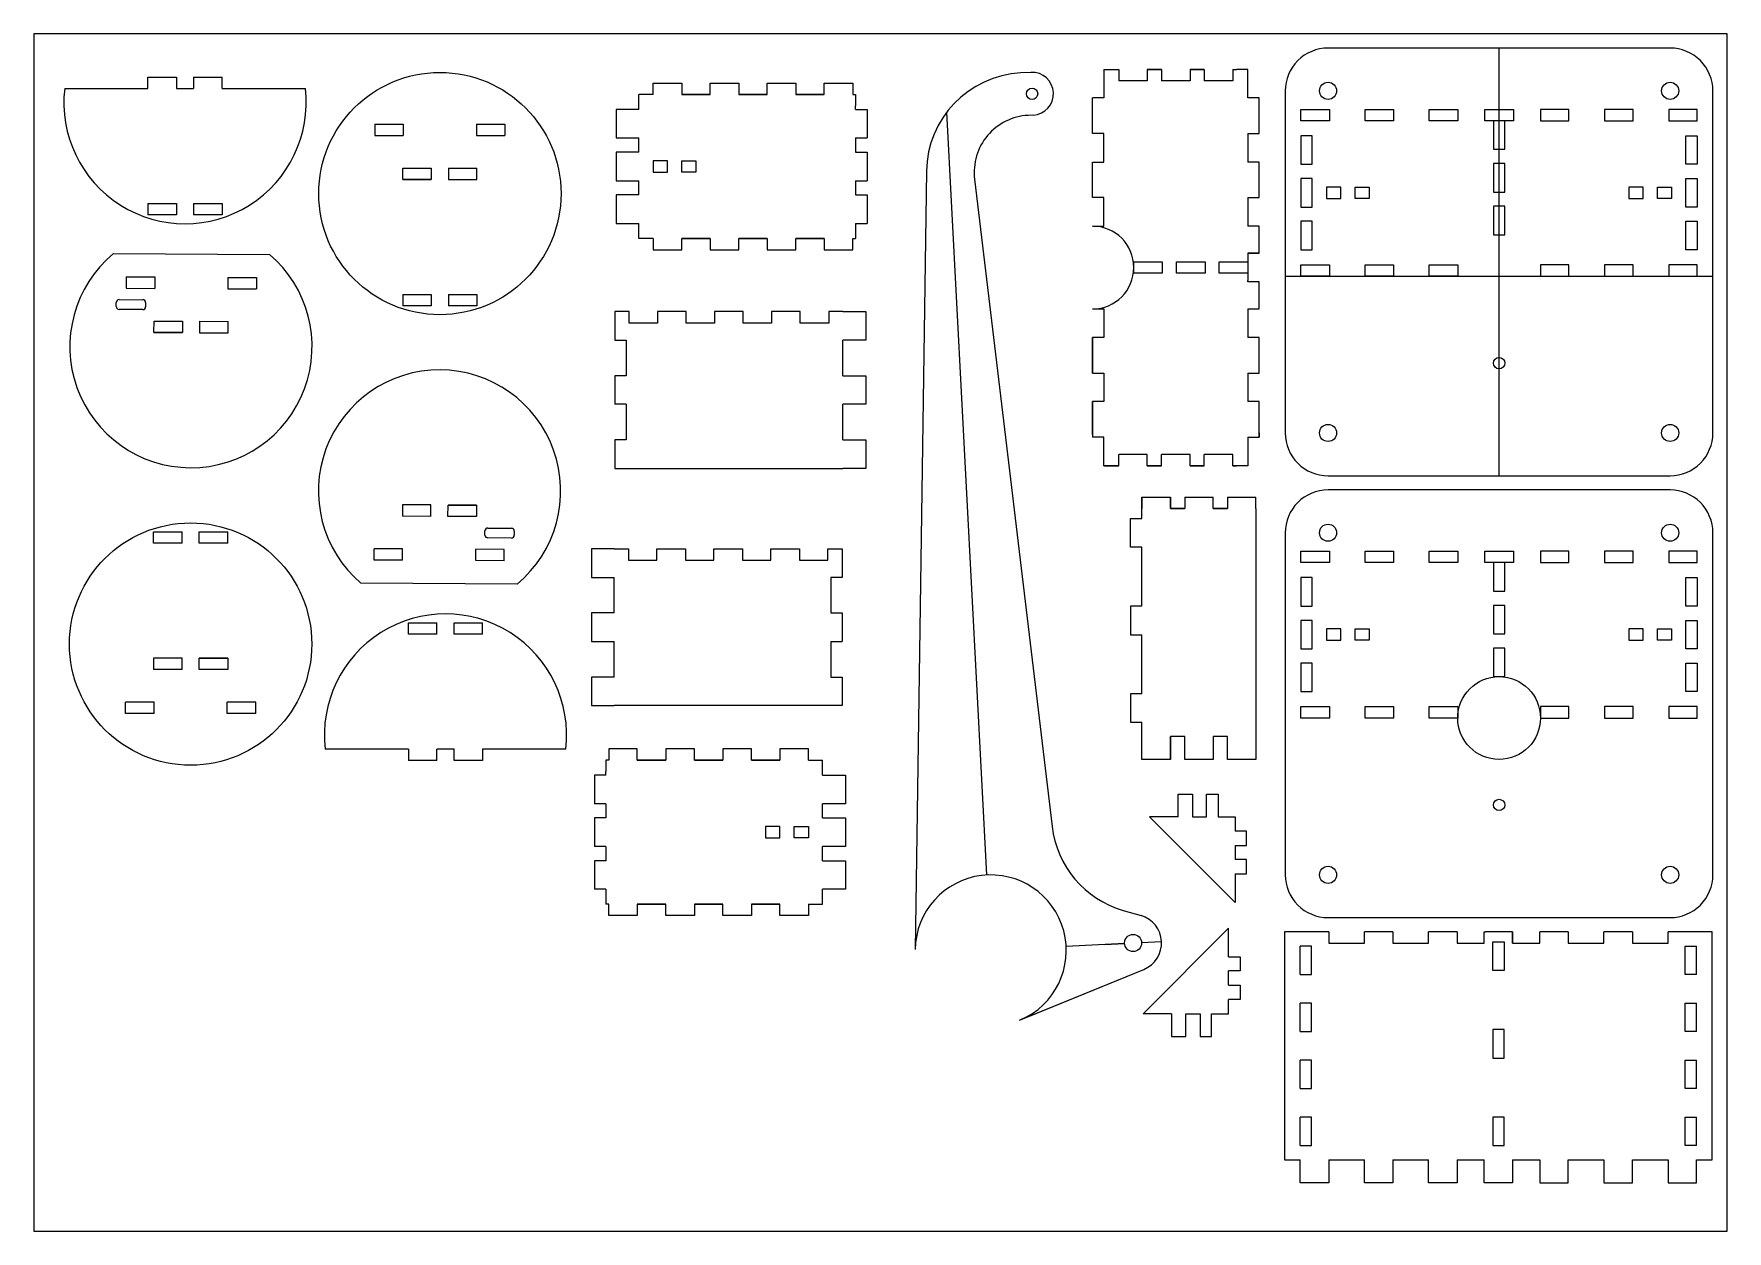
# Model space of a CAD drawing. Header units: millimetres. Extents: x -659 to 1237, y 1043 to 1532.
# Drawn here: x -16 to 578, y 1043 to 1463 of the extents above; entities that cross this region are included whole.
import ezdxf

# ---------------------------------------------------------------- set-up
doc = ezdxf.new("R2010")
doc.units = ezdxf.units.MM
doc.linetypes.add('CENTER2', pattern=[28.575, 19.05, -3.175, 3.175, -3.175])

msp = doc.modelspace()

# ---------------------------------------------------------------- linework, layer by layer
at = {"color": 1}
for p, q in [((498.084, 1307.879), (498.084, 1457.879)), ((318.378, 1167.816), (304.352, 1435.445)), ((423.084, 1377.879), (573.084, 1377.879)), ((366.7, 1143.812), (346.228, 1142.739))]:
    msp.add_line(p, q, dxfattribs=at)
for p, q in [((359.417, 1450.429), (359.417, 1440.429)), ((364.68, 1450.429), (364.68, 1446.429)), ((374.68, 1450.429), (374.68, 1446.429)), ((379.68, 1450.429), (374.68, 1450.429)), ((379.68, 1450.429), (379.68, 1446.429)), ((389.68, 1450.429), (389.68, 1446.429)), ((394.68, 1450.429), (389.68, 1450.429)), ((394.68, 1450.429), (394.68, 1446.429)), ((404.68, 1450.429), (404.68, 1446.429)), ((409.942, 1450.429), (405.942, 1450.429)), ((409.942, 1440.429), (409.942, 1450.429)), ((-5.109, 1443.682), (24.108, 1443.682)), ((24.108, 1447.682), (34.108, 1447.682)), ((24.108, 1443.682), (24.108, 1447.682)), ((34.108, 1447.682), (34.108, 1443.682)), ((34.108, 1443.682), (40.108, 1443.682)), ((40.108, 1447.682), (50.108, 1447.682)), ((40.108, 1447.682), (40.108, 1443.682)), ((50.108, 1443.682), (50.108, 1447.682)), ((50.108, 1443.682), (79.325, 1443.682)), ((201.351, 1441.628), (201.351, 1445.628)), ((201.351, 1445.628), (211.351, 1445.628)), ((211.351, 1445.628), (211.351, 1441.628)), ((221.351, 1441.628), (221.351, 1445.628)), ((221.351, 1445.628), (231.351, 1445.628)), ((231.351, 1445.628), (231.351, 1441.628)), ((241.351, 1441.628), (241.351, 1445.628)), ((241.351, 1445.628), (251.351, 1445.628)), ((251.351, 1445.628), (251.351, 1441.628)), ((261.351, 1441.628), (261.351, 1445.628)), ((261.351, 1445.628), (271.351, 1445.628)), ((271.351, 1445.628), (271.351, 1441.628)), ((333.857, 1449.357), (330.351, 1449.174)), ((201.351, 1441.628), (196.351, 1441.628)), ((196.351, 1436.365), (196.351, 1441.628)), ((271.351, 1441.628), (272.351, 1441.628)), ((272.351, 1441.628), (272.351, 1437.644)), ((272.351, 1436.365), (272.351, 1437.644)), ((355.417, 1439.456), (355.417, 1440.429)), ((359.417, 1440.429), (355.417, 1440.429)), ((413.942, 1440.429), (409.942, 1440.429)), ((413.942, 1437.929), (413.942, 1440.429)), ((413.942, 1427.929), (413.942, 1437.929)), ((272.351, 1436.365), (276.351, 1436.365)), ((334.643, 1434.378), (332.892, 1434.286)), ((103.679, 1431.205), (113.679, 1431.205)), ((103.679, 1431.205), (103.679, 1427.205)), ((103.679, 1427.205), (113.679, 1427.205)), ((113.679, 1431.205), (113.679, 1427.205)), ((139.344, 1431.205), (149.344, 1431.205)), ((139.344, 1431.205), (139.344, 1427.205)), ((139.344, 1427.205), (149.344, 1427.205)), ((149.344, 1431.205), (149.344, 1427.205)), ((272.351, 1426.365), (276.351, 1426.365)), ((272.351, 1426.365), (272.351, 1421.365)), ((359.417, 1427.929), (355.417, 1427.929)), ((359.417, 1417.929), (359.417, 1427.929)), ((409.942, 1427.929), (413.942, 1427.929)), ((272.351, 1421.365), (276.351, 1421.365)), ((113.511, 1415.755), (123.511, 1415.755)), ((113.511, 1411.755), (113.511, 1415.755)), ((123.511, 1415.755), (123.511, 1411.755)), ((129.511, 1415.755), (139.511, 1415.755)), ((129.511, 1415.755), (129.511, 1411.755)), ((139.511, 1411.755), (139.511, 1415.755)), ((297.187, 1414.724), (293.267, 1141.733)), ((355.417, 1417.929), (359.417, 1417.929)), ((413.942, 1417.929), (409.942, 1417.929)), ((413.942, 1415.429), (413.942, 1417.929)), ((413.942, 1405.429), (413.942, 1415.429)), ((113.511, 1411.755), (123.511, 1411.755)), ((123.511, 1411.755), (113.511, 1411.755)), ((129.511, 1411.755), (139.511, 1411.755)), ((129.511, 1411.755), (139.511, 1411.755)), ((272.351, 1411.365), (276.351, 1411.365)), ((272.351, 1411.365), (272.351, 1406.365)), ((314.08, 1411.938), (341.25, 1184.848)), ((24.108, 1403.409), (34.108, 1403.409)), ((24.108, 1403.409), (24.108, 1399.409)), ((34.108, 1403.409), (34.108, 1399.409)), ((40.108, 1403.409), (50.108, 1403.409)), ((40.108, 1403.409), (40.108, 1399.409)), ((50.108, 1403.409), (50.108, 1399.409)), ((272.351, 1406.365), (276.351, 1406.365)), ((359.417, 1405.429), (355.417, 1405.429)), ((359.417, 1395.429), (359.417, 1405.429)), ((409.942, 1405.429), (413.942, 1405.429)), ((34.108, 1399.409), (24.108, 1399.409)), ((50.108, 1399.409), (40.108, 1399.409)), ((272.351, 1396.365), (276.351, 1396.365)), ((272.351, 1396.365), (272.351, 1391.103)), ((409.942, 1395.904), (409.942, 1395.429)), ((201.351, 1391.103), (201.351, 1387.103)), ((211.351, 1387.103), (211.351, 1391.103)), ((221.351, 1391.103), (221.351, 1387.103)), ((231.351, 1387.103), (231.351, 1391.103)), ((241.351, 1391.103), (241.351, 1387.103)), ((251.351, 1387.103), (251.351, 1391.103)), ((261.351, 1391.103), (261.351, 1387.103)), ((271.351, 1387.103), (271.351, 1391.103)), ((271.351, 1391.103), (272.351, 1391.103)), ((355.417, 1395.429), (359.417, 1395.429)), ((413.942, 1395.429), (409.942, 1395.429)), ((413.942, 1385.904), (413.942, 1395.429)), ((11.981, 1385.817), (66.752, 1385.53)), ((201.351, 1387.103), (211.351, 1387.103)), ((221.351, 1387.103), (231.351, 1387.103)), ((241.351, 1387.103), (251.351, 1387.103)), ((261.351, 1387.103), (271.351, 1387.103)), ((409.942, 1385.904), (413.942, 1385.904)), ((413.942, 1385.904), (409.942, 1385.904)), ((16.491, 1377.643), (16.47, 1373.643)), ((16.47, 1373.643), (26.47, 1373.591)), ((16.491, 1377.643), (26.491, 1377.591)), ((26.491, 1377.591), (26.47, 1373.591)), ((52.156, 1377.456), (52.135, 1373.456)), ((52.135, 1373.456), (62.135, 1373.404)), ((52.156, 1377.456), (62.156, 1377.404)), ((62.156, 1377.404), (62.135, 1373.404)), ((409.942, 1375.904), (409.942, 1376.379)), ((413.942, 1375.904), (409.942, 1375.904)), ((413.942, 1366.379), (413.942, 1375.904)), ((12.969, 1367.211), (12.977, 1368.661)), ((22.264, 1366.163), (13.964, 1366.206)), ((13.982, 1369.656), (22.282, 1369.613)), ((23.277, 1368.607), (23.269, 1367.157)), ((113.511, 1371.482), (123.511, 1371.482)), ((113.511, 1371.482), (113.511, 1367.482)), ((123.511, 1367.482), (113.511, 1367.482)), ((123.511, 1371.482), (123.511, 1367.482)), ((129.511, 1371.482), (139.511, 1371.482)), ((129.511, 1371.482), (129.511, 1367.482)), ((139.511, 1367.482), (129.511, 1367.482)), ((139.511, 1371.482), (139.511, 1367.482)), ((355.417, 1366.379), (359.417, 1366.379)), ((359.417, 1366.379), (359.417, 1356.379)), ((409.942, 1366.379), (413.942, 1366.379)), ((26.222, 1358.142), (26.243, 1362.142)), ((26.243, 1362.142), (36.243, 1362.089)), ((36.243, 1362.089), (36.222, 1358.089)), ((42.242, 1362.058), (42.222, 1358.058)), ((42.242, 1362.058), (52.242, 1362.005)), ((52.221, 1358.006), (52.242, 1362.005)), ((187.904, 1365.442), (187.904, 1355.442)), ((192.904, 1361.442), (192.904, 1365.442)), ((202.904, 1361.442), (192.904, 1361.442)), ((202.904, 1365.442), (202.904, 1361.442)), ((212.904, 1361.442), (212.904, 1365.442)), ((222.904, 1361.442), (212.904, 1361.442)), ((222.904, 1365.442), (222.904, 1361.442)), ((232.904, 1361.442), (232.904, 1365.442)), ((242.904, 1361.442), (232.904, 1361.442)), ((242.904, 1365.442), (242.904, 1361.442)), ((252.904, 1361.442), (252.904, 1365.442)), ((262.904, 1361.442), (252.904, 1361.442)), ((262.904, 1365.442), (262.904, 1361.442)), ((26.222, 1358.142), (36.222, 1358.089)), ((36.222, 1358.089), (26.222, 1358.142)), ((42.222, 1358.058), (52.221, 1358.006)), ((42.222, 1358.058), (52.221, 1358.006)), ((187.904, 1355.442), (191.904, 1355.442)), ((191.904, 1355.442), (191.904, 1342.942)), ((359.417, 1356.379), (355.417, 1356.379)), ((413.942, 1356.379), (409.942, 1356.379)), ((413.942, 1353.879), (413.942, 1356.379)), ((413.942, 1343.879), (413.942, 1353.879)), ((191.904, 1342.942), (187.904, 1342.942)), ((355.417, 1343.879), (359.417, 1343.879)), ((359.417, 1343.879), (359.417, 1333.879)), ((409.942, 1343.879), (413.942, 1343.879)), ((191.904, 1332.942), (187.904, 1332.942)), ((191.904, 1332.942), (191.904, 1320.442)), ((359.417, 1333.879), (355.417, 1333.879)), ((413.942, 1333.879), (409.942, 1333.879)), ((413.942, 1331.379), (413.942, 1333.879)), ((413.942, 1321.379), (413.942, 1331.379)), ((191.904, 1320.442), (187.904, 1320.442)), ((355.417, 1322.351), (355.417, 1321.379)), ((359.417, 1321.379), (355.417, 1321.379)), ((359.417, 1311.379), (359.417, 1321.379)), ((359.417, 1311.379), (359.417, 1321.379)), ((409.942, 1321.379), (413.942, 1321.379)), ((409.942, 1321.379), (409.942, 1311.379)), ((413.942, 1322.906), (413.942, 1321.379)), ((364.68, 1311.379), (364.68, 1315.379)), ((374.68, 1311.379), (374.68, 1315.379)), ((379.68, 1311.379), (379.68, 1315.379)), ((389.68, 1311.379), (389.68, 1315.379)), ((394.68, 1311.379), (394.68, 1315.379)), ((404.68, 1311.379), (404.68, 1315.379)), ((379.68, 1311.379), (374.68, 1311.379)), ((394.68, 1311.379), (389.68, 1311.379)), ((409.942, 1311.379), (405.942, 1311.379)), ((113.371, 1297.675), (113.35, 1293.675)), ((123.371, 1297.623), (113.371, 1297.675)), ((123.371, 1297.623), (113.371, 1297.675)), ((123.35, 1293.623), (123.371, 1297.623)), ((129.35, 1293.591), (129.371, 1297.591)), ((139.371, 1297.539), (129.371, 1297.591)), ((129.371, 1297.591), (139.371, 1297.539)), ((139.371, 1297.539), (139.35, 1293.539)), ((372.805, 1296.367), (372.805, 1300.367)), ((372.805, 1300.367), (382.805, 1300.367)), ((382.805, 1300.367), (382.805, 1296.367)), ((387.805, 1300.367), (397.805, 1300.367)), ((402.805, 1300.367), (412.805, 1300.367)), ((123.35, 1293.623), (113.35, 1293.675)), ((139.35, 1293.539), (129.35, 1293.591)), ((143.329, 1289.518), (151.629, 1289.474)), ((26.081, 1288.199), (36.081, 1288.199)), ((26.081, 1284.199), (26.081, 1288.199)), ((36.081, 1284.199), (26.081, 1284.199)), ((36.081, 1284.199), (36.081, 1288.199)), ((42.081, 1288.199), (52.081, 1288.199)), ((42.081, 1284.199), (42.081, 1288.199)), ((52.081, 1284.199), (42.081, 1284.199)), ((52.081, 1284.199), (52.081, 1288.199)), ((142.316, 1287.073), (142.324, 1288.523)), ((151.611, 1286.024), (143.311, 1286.068)), ((152.624, 1288.469), (152.616, 1287.019)), ((103.437, 1278.277), (103.458, 1282.277)), ((113.436, 1278.224), (103.437, 1278.277)), ((113.457, 1282.224), (103.458, 1282.277)), ((113.436, 1278.224), (113.457, 1282.224)), ((139.102, 1278.09), (139.123, 1282.09)), ((149.102, 1278.038), (139.102, 1278.09)), ((149.123, 1282.037), (139.123, 1282.09)), ((149.102, 1278.038), (149.123, 1282.037)), ((192.659, 1282.228), (192.659, 1278.228)), ((192.659, 1278.228), (202.659, 1278.228)), ((202.659, 1278.228), (202.659, 1282.228)), ((212.659, 1282.228), (212.659, 1278.228)), ((212.659, 1278.228), (222.659, 1278.228)), ((222.659, 1278.228), (222.659, 1282.228)), ((232.659, 1282.228), (232.659, 1278.228)), ((232.659, 1278.228), (242.659, 1278.228)), ((242.659, 1278.228), (242.659, 1282.228)), ((252.659, 1282.228), (252.659, 1278.228)), ((252.659, 1278.228), (262.659, 1278.228)), ((262.659, 1278.228), (262.659, 1282.228)), ((267.659, 1282.228), (267.659, 1272.228)), ((267.659, 1272.228), (263.659, 1272.228)), ((263.659, 1272.228), (263.659, 1259.728)), ((153.612, 1269.864), (98.841, 1270.151)), ((263.659, 1259.728), (267.659, 1259.728)), ((115.485, 1256.272), (125.485, 1256.272)), ((115.485, 1252.272), (115.485, 1256.272)), ((125.485, 1252.272), (125.485, 1256.272)), ((131.485, 1256.272), (141.485, 1256.272)), ((131.485, 1252.272), (131.485, 1256.272)), ((141.485, 1252.272), (141.485, 1256.272)), ((125.485, 1252.272), (115.485, 1252.272)), ((141.485, 1252.272), (131.485, 1252.272)), ((263.659, 1249.728), (267.659, 1249.728)), ((263.659, 1249.728), (263.659, 1237.228)), ((36.081, 1243.926), (26.081, 1243.926)), ((36.081, 1243.926), (26.081, 1243.926)), ((26.081, 1243.926), (26.081, 1239.926)), ((36.081, 1239.926), (36.081, 1243.926)), ((52.081, 1243.926), (42.081, 1243.926)), ((42.081, 1239.926), (42.081, 1243.926)), ((42.081, 1243.926), (52.081, 1243.926)), ((52.081, 1243.926), (52.081, 1239.926)), ((36.081, 1239.926), (26.081, 1239.926)), ((52.081, 1239.926), (42.081, 1239.926)), ((263.659, 1237.228), (267.659, 1237.228)), ((26.248, 1228.476), (16.248, 1228.476)), ((16.248, 1224.476), (16.248, 1228.476)), ((26.248, 1224.476), (16.248, 1224.476)), ((26.248, 1224.476), (26.248, 1228.476)), ((61.914, 1228.476), (51.914, 1228.476)), ((51.914, 1224.476), (51.914, 1228.476)), ((61.914, 1224.476), (51.914, 1224.476)), ((61.914, 1224.476), (61.914, 1228.476)), ((115.485, 1211.998), (86.268, 1211.998)), ((115.485, 1211.998), (115.485, 1207.998)), ((131.485, 1211.998), (125.485, 1211.998)), ((125.485, 1207.998), (125.485, 1211.998)), ((131.485, 1207.998), (131.485, 1211.998)), ((170.701, 1211.998), (141.485, 1211.998)), ((141.485, 1211.998), (141.485, 1207.998)), ((195.779, 1212.087), (185.779, 1212.087)), ((185.779, 1212.087), (185.779, 1208.087)), ((195.779, 1208.087), (195.779, 1212.087)), ((215.779, 1212.087), (205.779, 1212.087)), ((205.779, 1212.087), (205.779, 1208.087)), ((215.779, 1208.087), (215.779, 1212.087)), ((235.779, 1212.087), (225.779, 1212.087)), ((225.779, 1212.087), (225.779, 1208.087)), ((235.779, 1208.087), (235.779, 1212.087)), ((255.779, 1212.087), (245.779, 1212.087)), ((245.779, 1212.087), (245.779, 1208.087)), ((255.779, 1208.087), (255.779, 1212.087)), ((382.805, 1208.367), (382.805, 1216.367)), ((125.485, 1207.998), (115.485, 1207.998)), ((141.485, 1207.998), (131.485, 1207.998)), ((185.779, 1208.087), (184.779, 1208.087)), ((184.779, 1208.087), (184.779, 1204.103)), ((255.779, 1208.087), (260.779, 1208.087)), ((260.779, 1202.824), (260.779, 1208.087)), ((184.779, 1202.824), (180.779, 1202.824)), ((184.779, 1202.824), (184.779, 1204.103)), ((385.49, 1188.207), (385.49, 1196.207)), ((385.49, 1196.207), (390.49, 1196.207)), ((390.49, 1196.207), (390.49, 1188.207)), ((395.49, 1188.207), (395.49, 1196.207)), ((395.49, 1196.207), (399.49, 1196.207)), ((399.49, 1196.207), (399.49, 1188.207)), ((184.779, 1192.824), (180.779, 1192.824)), ((184.779, 1192.824), (184.779, 1187.824)), ((385.49, 1188.207), (375.49, 1188.207)), ((405.49, 1158.207), (375.49, 1188.207)), ((390.49, 1188.207), (395.49, 1188.207)), ((399.49, 1188.207), (405.49, 1188.207)), ((405.49, 1188.207), (405.49, 1183.207)), ((184.779, 1187.824), (180.779, 1187.824)), ((409.49, 1183.207), (405.49, 1183.207)), ((409.49, 1178.207), (409.49, 1183.207)), ((184.779, 1177.824), (180.779, 1177.824)), ((184.779, 1177.824), (184.779, 1172.824)), ((405.49, 1178.207), (405.49, 1173.207)), ((405.49, 1178.207), (409.49, 1178.207)), ((184.779, 1172.824), (180.779, 1172.824)), ((409.49, 1173.207), (405.49, 1173.207)), ((409.49, 1168.207), (409.49, 1173.207)), ((405.49, 1168.207), (409.49, 1168.207)), ((405.49, 1168.207), (405.49, 1158.207)), ((184.779, 1162.824), (180.779, 1162.824)), ((184.779, 1162.824), (184.779, 1157.562)), ((185.779, 1157.562), (184.779, 1157.562)), ((185.779, 1153.562), (185.779, 1157.562)), ((195.779, 1153.562), (185.779, 1153.562)), ((195.779, 1157.562), (195.779, 1153.562)), ((205.779, 1153.562), (205.779, 1157.562)), ((215.779, 1153.562), (205.779, 1153.562)), ((215.779, 1157.562), (215.779, 1153.562)), ((225.779, 1153.562), (225.779, 1157.562)), ((235.779, 1153.562), (225.779, 1153.562)), ((235.779, 1157.562), (235.779, 1153.562)), ((245.779, 1153.562), (245.779, 1157.562)), ((255.779, 1153.562), (245.779, 1153.562)), ((255.779, 1157.562), (255.779, 1153.562)), ((366.198, 1155.407), (372.497, 1153.569)), ((403.208, 1149.152), (373.208, 1119.152)), ((403.208, 1139.152), (403.208, 1149.152)), ((438.322, 1147.879), (438.322, 1143.879)), ((450.822, 1143.879), (450.822, 1147.879)), ((460.822, 1147.879), (460.822, 1143.879)), ((473.322, 1143.879), (473.322, 1147.879)), ((483.322, 1147.879), (483.322, 1143.879)), ((492.847, 1143.879), (492.847, 1147.879)), ((492.847, 1147.879), (493.322, 1147.879)), ((502.847, 1147.879), (502.847, 1143.879)), ((502.847, 1143.879), (502.847, 1147.879)), ((512.372, 1143.879), (512.372, 1147.879)), ((512.847, 1147.879), (512.372, 1147.879)), ((522.372, 1147.879), (522.372, 1143.879)), ((534.872, 1143.879), (534.872, 1147.879)), ((544.872, 1147.879), (544.872, 1143.879)), ((557.372, 1143.879), (557.372, 1147.879)), ((359.71, 1143.446), (366.7, 1143.812)), ((428.322, 1132.879), (428.322, 1142.879)), ((432.322, 1142.879), (428.322, 1142.879)), ((432.322, 1132.879), (432.322, 1142.879)), ((438.322, 1143.879), (448.322, 1143.879)), ((448.322, 1143.879), (450.822, 1143.879)), ((460.822, 1143.879), (470.822, 1143.879)), ((470.822, 1143.879), (473.322, 1143.879)), ((483.322, 1143.879), (492.847, 1143.879)), ((502.847, 1143.879), (512.372, 1143.879)), ((522.372, 1143.879), (532.372, 1143.879)), ((532.372, 1143.879), (534.872, 1143.879)), ((544.872, 1143.879), (554.872, 1143.879)), ((554.872, 1143.879), (557.372, 1143.879)), ((563.372, 1132.879), (563.372, 1142.879)), ((563.372, 1142.879), (567.372, 1142.879)), ((567.372, 1132.879), (567.372, 1142.879)), ((329.819, 1116.836), (373.485, 1134.715)), ((333.365, 1118.288), (373.485, 1134.715)), ((403.208, 1139.152), (407.208, 1139.152)), ((407.208, 1139.152), (407.208, 1134.152)), ((403.208, 1129.152), (403.208, 1134.152)), ((407.208, 1134.152), (403.208, 1134.152)), ((403.208, 1129.152), (407.208, 1129.152)), ((407.208, 1129.152), (407.208, 1124.152)), ((428.322, 1132.879), (432.322, 1132.879)), ((567.372, 1132.879), (563.372, 1132.879)), ((403.208, 1119.152), (403.208, 1124.152)), ((407.208, 1124.152), (403.208, 1124.152)), ((428.322, 1112.879), (428.322, 1122.879)), ((432.322, 1122.879), (428.322, 1122.879)), ((432.322, 1112.879), (432.322, 1122.879)), ((563.372, 1112.879), (563.372, 1122.879)), ((563.372, 1122.879), (567.372, 1122.879)), ((567.372, 1112.879), (567.372, 1122.879)), ((383.208, 1119.152), (373.208, 1119.152)), ((383.208, 1119.152), (383.208, 1111.152)), ((388.208, 1119.152), (393.208, 1119.152)), ((388.208, 1111.152), (388.208, 1119.152)), ((393.208, 1119.152), (393.208, 1111.152)), ((397.208, 1119.152), (403.208, 1119.152)), ((397.208, 1111.152), (397.208, 1119.152)), ((383.208, 1111.152), (388.208, 1111.152)), ((393.208, 1111.152), (397.208, 1111.152)), ((428.322, 1112.879), (432.322, 1112.879)), ((567.372, 1112.879), (563.372, 1112.879)), ((428.322, 1092.879), (428.322, 1102.879)), ((432.322, 1102.879), (428.322, 1102.879)), ((432.322, 1092.879), (432.322, 1102.879)), ((563.372, 1092.879), (563.372, 1102.879)), ((563.372, 1102.879), (567.372, 1102.879)), ((567.372, 1092.879), (567.372, 1102.879)), ((428.322, 1092.879), (432.322, 1092.879)), ((567.372, 1092.879), (563.372, 1092.879)), ((428.322, 1072.879), (428.322, 1082.879)), ((432.322, 1082.879), (428.322, 1082.879)), ((432.322, 1072.879), (432.322, 1082.879)), ((563.372, 1072.879), (563.372, 1082.879)), ((563.372, 1082.879), (567.372, 1082.879)), ((567.372, 1072.879), (567.372, 1082.879)), ((428.322, 1072.879), (432.322, 1072.879)), ((567.372, 1072.879), (563.372, 1072.879)), ((567.372, 1059.879), (567.372, 1067.879))]:
    msp.add_line(p, q)
at = {"color": 1, "linetype": 'CENTER2'}
msp.add_line((372.692, 1144.126), (379.682, 1144.492), dxfattribs=at)
for points in [[(578.084, 1462.879), (-15.916, 1462.879), (-15.916, 1042.879), (578.084, 1042.879)], [(438.559, 1432.404), (428.559, 1432.404), (428.559, 1436.404), (438.559, 1436.404)], [(461.059, 1432.404), (451.059, 1432.404), (451.059, 1436.404), (461.059, 1436.404)], [(483.559, 1432.404), (473.559, 1432.404), (473.559, 1436.404), (483.559, 1436.404)], [(503.084, 1432.404), (493.084, 1432.404), (493.084, 1436.404), (503.084, 1436.404)], [(496.084, 1422.404), (500.084, 1422.404), (500.084, 1432.404), (496.084, 1432.404)], [(512.609, 1432.404), (522.609, 1432.404), (522.609, 1436.404), (512.609, 1436.404)], [(535.109, 1432.404), (545.109, 1432.404), (545.109, 1436.404), (535.109, 1436.404)], [(557.609, 1432.404), (567.609, 1432.404), (567.609, 1436.404), (557.609, 1436.404)], [(428.559, 1417.141), (432.559, 1417.141), (432.559, 1427.141), (428.559, 1427.141)], [(567.609, 1417.141), (563.609, 1417.141), (563.609, 1427.141), (567.609, 1427.141)], [(206.351, 1418.365), (201.351, 1418.365), (201.351, 1414.365), (206.351, 1414.365)], [(216.351, 1414.365), (211.351, 1414.365), (211.351, 1418.365), (216.351, 1418.365)], [(496.084, 1407.404), (500.084, 1407.404), (500.084, 1417.404), (496.084, 1417.404)], [(428.559, 1402.141), (432.559, 1402.141), (432.559, 1412.141), (428.559, 1412.141)], [(437.559, 1405.141), (442.559, 1405.141), (442.559, 1409.141), (437.559, 1409.141)], [(447.559, 1409.141), (452.559, 1409.141), (452.559, 1405.141), (447.559, 1405.141)], [(548.609, 1409.141), (543.609, 1409.141), (543.609, 1405.141), (548.609, 1405.141)], [(558.609, 1405.141), (553.609, 1405.141), (553.609, 1409.141), (558.609, 1409.141)], [(567.609, 1402.141), (563.609, 1402.141), (563.609, 1412.141), (567.609, 1412.141)], [(496.084, 1392.404), (500.084, 1392.404), (500.084, 1402.404), (496.084, 1402.404)], [(428.559, 1387.141), (432.559, 1387.141), (432.559, 1397.141), (428.559, 1397.141)], [(567.609, 1387.141), (563.609, 1387.141), (563.609, 1397.141), (567.609, 1397.141)], [(369.942, 1378.904), (369.942, 1382.904), (379.942, 1382.904), (379.942, 1378.904)], [(384.942, 1378.904), (384.942, 1382.904), (394.942, 1382.904), (394.942, 1378.904)], [(399.942, 1378.904), (399.942, 1382.904), (409.942, 1382.904), (409.942, 1378.904)], [(438.559, 1377.879), (428.559, 1377.879), (428.559, 1381.879), (438.559, 1381.879)], [(461.059, 1377.879), (451.059, 1377.879), (451.059, 1381.879), (461.059, 1381.879)], [(483.559, 1377.879), (473.559, 1377.879), (473.559, 1381.879), (483.559, 1381.879)], [(512.609, 1377.879), (522.609, 1377.879), (522.609, 1381.879), (512.609, 1381.879)], [(535.109, 1377.879), (545.109, 1377.879), (545.109, 1381.879), (535.109, 1381.879)], [(557.609, 1377.879), (567.609, 1377.879), (567.609, 1381.879), (557.609, 1381.879)], [(438.559, 1277.404), (428.559, 1277.404), (428.559, 1281.404), (438.559, 1281.404)], [(461.059, 1277.404), (451.059, 1277.404), (451.059, 1281.404), (461.059, 1281.404)], [(483.559, 1277.404), (473.559, 1277.404), (473.559, 1281.404), (483.559, 1281.404)], [(503.084, 1277.404), (493.084, 1277.404), (493.084, 1281.404), (503.084, 1281.404)], [(496.084, 1267.404), (500.084, 1267.404), (500.084, 1277.404), (496.084, 1277.404)], [(512.609, 1277.404), (522.609, 1277.404), (522.609, 1281.404), (512.609, 1281.404)], [(535.109, 1277.404), (545.109, 1277.404), (545.109, 1281.404), (535.109, 1281.404)], [(557.609, 1277.404), (567.609, 1277.404), (567.609, 1281.404), (557.609, 1281.404)], [(428.559, 1262.141), (432.559, 1262.141), (432.559, 1272.141), (428.559, 1272.141)], [(567.609, 1262.141), (563.609, 1262.141), (563.609, 1272.141), (567.609, 1272.141)], [(496.084, 1252.404), (500.084, 1252.404), (500.084, 1262.404), (496.084, 1262.404)], [(428.559, 1247.141), (432.559, 1247.141), (432.559, 1257.141), (428.559, 1257.141)], [(437.559, 1250.141), (442.559, 1250.141), (442.559, 1254.141), (437.559, 1254.141)], [(447.559, 1254.141), (452.559, 1254.141), (452.559, 1250.141), (447.559, 1250.141)], [(548.609, 1254.141), (543.609, 1254.141), (543.609, 1250.141), (548.609, 1250.141)], [(558.609, 1250.141), (553.609, 1250.141), (553.609, 1254.141), (558.609, 1254.141)], [(567.609, 1247.141), (563.609, 1247.141), (563.609, 1257.141), (567.609, 1257.141)], [(496.084, 1237.404), (500.084, 1237.404), (500.084, 1247.404), (496.084, 1247.404)], [(428.559, 1232.141), (432.559, 1232.141), (432.559, 1242.141), (428.559, 1242.141)], [(567.609, 1232.141), (563.609, 1232.141), (563.609, 1242.141), (567.609, 1242.141)], [(438.559, 1222.879), (428.559, 1222.879), (428.559, 1226.879), (438.559, 1226.879)], [(461.059, 1222.879), (451.059, 1222.879), (451.059, 1226.879), (461.059, 1226.879)], [(483.559, 1222.879), (473.559, 1222.879), (473.559, 1226.879), (483.559, 1226.879)], [(512.609, 1222.879), (522.609, 1222.879), (522.609, 1226.879), (512.609, 1226.879)], [(535.109, 1222.879), (545.109, 1222.879), (545.109, 1226.879), (535.109, 1226.879)], [(557.609, 1222.879), (567.609, 1222.879), (567.609, 1226.879), (557.609, 1226.879)], [(240.779, 1180.824), (245.779, 1180.824), (245.779, 1184.824), (240.779, 1184.824)], [(250.779, 1184.824), (255.779, 1184.824), (255.779, 1180.824), (250.779, 1180.824)], [(495.847, 1144.335), (499.847, 1144.335), (499.847, 1134.335), (495.847, 1134.335)], [(495.847, 1103.607), (499.847, 1103.607), (499.847, 1113.607), (495.847, 1113.607)], [(495.847, 1072.879), (499.847, 1072.879), (499.847, 1082.879), (495.847, 1082.879)]]:
    msp.add_lwpolyline(points, close=True)
for points in [[(438.084, 1307.879), (558.084, 1307.879, 0.4142136), (573.084, 1322.879), (573.084, 1442.879, 0.4142136), (558.084, 1457.879), (438.084, 1457.879, 0.4142136), (423.084, 1442.879), (423.084, 1322.879, 0.4142136)], [(438.084, 1152.879), (558.084, 1152.879, 0.4142136), (573.084, 1167.879), (573.084, 1287.879, 0.4142136), (558.084, 1302.879), (438.084, 1302.879, 0.4142136), (423.084, 1287.879), (423.084, 1167.879, 0.4142136)]]:
    msp.add_lwpolyline(points, format="xyb", close=True)
for points in [[(359.417, 1450.429), (364.68, 1450.429)], [(374.68, 1450.429), (379.68, 1450.429)], [(389.68, 1450.429), (394.68, 1450.429)], [(404.68, 1450.429), (405.942, 1450.429)], [(201.351, 1445.612), (201.351, 1445.612)], [(374.68, 1446.429), (364.68, 1446.429)], [(389.68, 1446.429), (379.68, 1446.429)], [(404.68, 1446.429), (394.68, 1446.429)], [(196.351, 1436.365), (196.351, 1437.644)], [(211.351, 1441.628), (221.351, 1441.628)], [(221.351, 1441.628), (211.351, 1441.628)], [(211.351, 1441.628), (221.351, 1441.628)], [(231.351, 1441.628), (241.351, 1441.628)], [(241.351, 1441.628), (231.351, 1441.628)], [(231.351, 1441.628), (241.351, 1441.628)], [(251.351, 1441.628), (261.351, 1441.628)], [(261.351, 1441.628), (251.351, 1441.628)], [(251.351, 1441.628), (261.351, 1441.628)], [(355.417, 1427.929), (355.417, 1439.456)], [(196.351, 1436.365), (188.351, 1436.365), (188.351, 1426.365), (196.351, 1426.365)], [(276.351, 1436.365), (276.351, 1426.365)], [(196.351, 1421.365), (196.351, 1426.365)], [(409.942, 1427.929), (409.942, 1417.929)], [(196.351, 1421.365), (188.351, 1421.365), (188.351, 1411.365), (196.351, 1411.365)], [(276.351, 1421.365), (276.351, 1411.365)], [(355.417, 1405.429), (355.417, 1417.929)], [(196.351, 1406.365), (196.351, 1411.365)], [(196.351, 1406.365), (188.351, 1406.365), (188.351, 1396.365), (196.351, 1396.365)], [(276.351, 1406.365), (276.351, 1396.365)], [(409.942, 1405.429), (409.942, 1395.904)], [(201.351, 1391.103), (196.351, 1391.103), (196.351, 1396.365)], [(221.351, 1391.103), (211.351, 1391.103)], [(211.351, 1391.103), (221.351, 1391.103)], [(241.351, 1391.103), (231.351, 1391.103)], [(231.351, 1391.103), (241.351, 1391.103)], [(261.351, 1391.103), (251.351, 1391.103)], [(251.351, 1391.103), (261.351, 1391.103)], [(409.942, 1385.904), (409.942, 1376.379)], [(409.942, 1366.379), (409.942, 1356.379)], [(192.904, 1365.442), (187.904, 1365.442), (187.904, 1355.442)], [(212.904, 1365.442), (202.904, 1365.442)], [(232.904, 1365.442), (222.904, 1365.442)], [(252.904, 1365.442), (242.904, 1365.442)], [(267.904, 1365.442), (262.904, 1365.442)], [(267.904, 1365.442), (275.904, 1365.442), (275.904, 1355.442), (267.904, 1355.442)], [(267.904, 1342.942), (267.904, 1355.442)], [(355.417, 1343.879), (355.417, 1356.379)], [(355.417, 1356.379), (355.417, 1343.879)], [(187.904, 1342.942), (187.904, 1332.942)], [(267.904, 1342.942), (275.904, 1342.942), (275.904, 1332.942), (267.904, 1332.942)], [(409.942, 1343.879), (409.942, 1333.879)], [(267.904, 1320.442), (267.904, 1332.942)], [(355.417, 1322.351), (355.417, 1333.879)], [(355.417, 1333.879), (355.417, 1322.351)], [(187.904, 1320.442), (187.904, 1310.442), (267.904, 1310.442)], [(267.904, 1320.442), (275.904, 1320.442), (275.904, 1310.442), (267.904, 1310.442)], [(374.68, 1315.379), (364.68, 1315.379)], [(389.68, 1315.379), (379.68, 1315.379)], [(404.68, 1315.379), (394.68, 1315.379)], [(364.68, 1311.379), (359.417, 1311.379)], [(359.417, 1311.379), (364.68, 1311.379)], [(379.68, 1311.379), (374.68, 1311.379)], [(374.68, 1311.379), (379.68, 1311.379)], [(394.68, 1311.379), (389.68, 1311.379)], [(389.68, 1311.379), (394.68, 1311.379)], [(405.942, 1311.379), (404.68, 1311.379)], [(404.68, 1311.379), (405.942, 1311.379)], [(372.805, 1300.367), (372.805, 1296.367)], [(372.805, 1292.824), (372.805, 1296.367)], [(382.805, 1296.367), (382.805, 1300.367)], [(382.805, 1296.367), (387.805, 1296.367)], [(387.805, 1296.367), (382.805, 1296.367)], [(387.805, 1300.367), (387.805, 1296.367)], [(397.805, 1296.367), (397.805, 1300.367)], [(397.805, 1296.367), (402.805, 1296.367)], [(402.805, 1296.367), (397.805, 1296.367)], [(402.805, 1300.367), (402.805, 1296.367)], [(412.805, 1296.367), (412.805, 1300.367)], [(412.805, 1296.367), (412.805, 1216.367)], [(372.805, 1282.824), (368.805, 1282.824), (368.805, 1292.824), (372.805, 1292.824)], [(187.659, 1282.228), (179.659, 1282.228), (179.659, 1272.228), (187.659, 1272.228)], [(187.659, 1282.228), (192.659, 1282.228)], [(202.659, 1282.228), (212.659, 1282.228)], [(222.659, 1282.228), (232.659, 1282.228)], [(242.659, 1282.228), (252.659, 1282.228)], [(262.659, 1282.228), (267.659, 1282.228), (267.659, 1272.228)], [(372.805, 1262.095), (372.805, 1282.824)], [(187.659, 1259.728), (187.659, 1272.228)], [(187.659, 1259.728), (179.659, 1259.728), (179.659, 1249.728), (187.659, 1249.728)], [(267.659, 1259.728), (267.659, 1249.728)], [(372.805, 1262.095), (368.805, 1262.095), (368.805, 1252.095), (372.805, 1252.095)], [(187.659, 1237.228), (187.659, 1249.728)], [(372.805, 1231.367), (372.805, 1252.095)], [(187.659, 1237.228), (179.659, 1237.228), (179.659, 1227.228), (187.659, 1227.228)], [(267.659, 1237.228), (267.659, 1227.228), (187.659, 1227.228)], [(372.805, 1231.367), (368.805, 1231.367), (368.805, 1221.367), (372.805, 1221.367)], [(372.805, 1216.367), (372.805, 1221.367)], [(255.779, 1212.071), (255.779, 1212.071)], [(382.805, 1216.367), (382.805, 1208.367), (372.805, 1208.367), (372.805, 1216.367)], [(387.805, 1216.367), (382.805, 1216.367)], [(397.805, 1216.367), (397.805, 1208.367), (387.805, 1208.367), (387.805, 1216.367)], [(402.805, 1216.367), (397.805, 1216.367)], [(412.805, 1216.367), (412.805, 1208.367), (402.805, 1208.367), (402.805, 1216.367)], [(205.779, 1208.087), (195.779, 1208.087)], [(195.779, 1208.087), (205.779, 1208.087)], [(205.779, 1208.087), (195.779, 1208.087)], [(225.779, 1208.087), (215.779, 1208.087)], [(215.779, 1208.087), (225.779, 1208.087)], [(225.779, 1208.087), (215.779, 1208.087)], [(245.779, 1208.087), (235.779, 1208.087)], [(235.779, 1208.087), (245.779, 1208.087)], [(245.779, 1208.087), (235.779, 1208.087)], [(180.779, 1202.824), (180.779, 1192.824)], [(260.779, 1202.824), (260.779, 1204.103)], [(260.779, 1202.824), (268.779, 1202.824), (268.779, 1192.824), (260.779, 1192.824)], [(260.779, 1187.824), (260.779, 1192.824)], [(180.779, 1187.824), (180.779, 1177.824)], [(260.779, 1187.824), (268.779, 1187.824), (268.779, 1177.824), (260.779, 1177.824)], [(260.779, 1172.824), (260.779, 1177.824)], [(180.779, 1172.824), (180.779, 1162.824)], [(260.779, 1172.824), (268.779, 1172.824), (268.779, 1162.824), (260.779, 1162.824)], [(255.779, 1157.562), (260.779, 1157.562), (260.779, 1162.824)], [(195.779, 1157.562), (205.779, 1157.562)], [(205.779, 1157.562), (195.779, 1157.562)], [(215.779, 1157.562), (225.779, 1157.562)], [(225.779, 1157.562), (215.779, 1157.562)], [(235.779, 1157.562), (245.779, 1157.562)], [(245.779, 1157.562), (235.779, 1157.562)], [(438.322, 1147.879), (422.847, 1147.879), (422.847, 1067.879), (428.322, 1067.879)], [(460.822, 1147.879), (450.822, 1147.879)], [(483.322, 1147.879), (473.322, 1147.879)], [(502.847, 1147.879), (493.322, 1147.879)], [(522.372, 1147.879), (512.847, 1147.879)], [(544.872, 1147.879), (534.872, 1147.879)], [(567.372, 1067.879), (572.847, 1067.879), (572.847, 1147.879), (557.372, 1147.879)], [(438.322, 1067.879), (438.322, 1059.879), (428.322, 1059.879), (428.322, 1067.879)], [(438.322, 1067.879), (450.822, 1067.879)], [(460.822, 1067.879), (460.822, 1059.879), (450.822, 1059.879), (450.822, 1067.879)], [(460.822, 1067.879), (473.322, 1067.879)], [(483.322, 1067.879), (483.322, 1059.879), (473.322, 1059.879), (473.322, 1067.879)], [(483.322, 1067.879), (492.847, 1067.879)], [(502.847, 1067.879), (502.847, 1059.879), (492.847, 1059.879), (492.847, 1067.879)], [(502.847, 1067.879), (512.372, 1067.879)], [(512.372, 1067.879), (512.372, 1059.879), (522.372, 1059.879), (522.372, 1067.879)], [(522.372, 1067.879), (534.872, 1067.879)], [(534.872, 1067.879), (534.872, 1059.879), (544.872, 1059.879), (544.872, 1067.879)], [(544.872, 1067.879), (557.372, 1067.879)], [(557.372, 1067.879), (557.372, 1059.879), (567.372, 1059.879), (567.372, 1067.879)]]:
    msp.add_lwpolyline(points)
for centre, radius in [((126.511, 1406.855), 42.5), ((334.25, 1441.868), 2), ((438.084, 1442.879), 3), ((558.084, 1442.879), 3), ((498.084, 1347.379), 2), ((438.084, 1322.879), 3), ((558.084, 1322.879), 3), ((39.081, 1248.826), 42.5), ((438.084, 1287.879), 3), ((558.084, 1287.879), 3), ((498.084, 1222.879), 14.525), ((498.084, 1192.379), 2), ((438.084, 1167.879), 3), ((558.084, 1167.879), 3), ((369.696, 1143.969), 3)]:
    msp.add_circle(centre, radius)
for centre, radius, start, end in [((334.25, 1441.868), 7.5, 273, 93), ((37.108, 1438.782), 42.5, 173.37941, 6.62059), ((332.183, 1414.222), 35, 93, 179.177446), ((333.939, 1414.314), 20, 93, 186.822554), ((355.417, 1380.904), 14.525, 270, 90), ((39.196, 1353.174), 42.5, 129.818795, 49.580461), ((13.969, 1367.206), 1, 179.699628, 269.699628), ((13.977, 1368.656), 1, 89.699628, 179.699628), ((22.269, 1367.163), 1, 269.699628, 359.699628), ((22.277, 1368.613), 1, 359.699628, 89.699628), ((126.397, 1302.507), 42.5, 309.818795, 229.580461), ((143.324, 1288.518), 1, 89.699628, 179.699628), ((151.624, 1288.474), 1, 359.699628, 89.699628), ((143.316, 1287.068), 1, 179.699628, 269.699628), ((151.616, 1287.024), 1, 269.699628, 359.699628), ((128.485, 1216.898), 42.5, 353.37941, 186.62059), ((376.002, 1189.006), 35, 186.822554, 253.733883), ((319.765, 1141.352), 26.5, 293.002718, 179.177446), ((369.696, 1143.969), 10, 292.266117, 73.733883)]:
    msp.add_arc(centre, radius, start, end)

doc.saveas('drawing.dxf')
